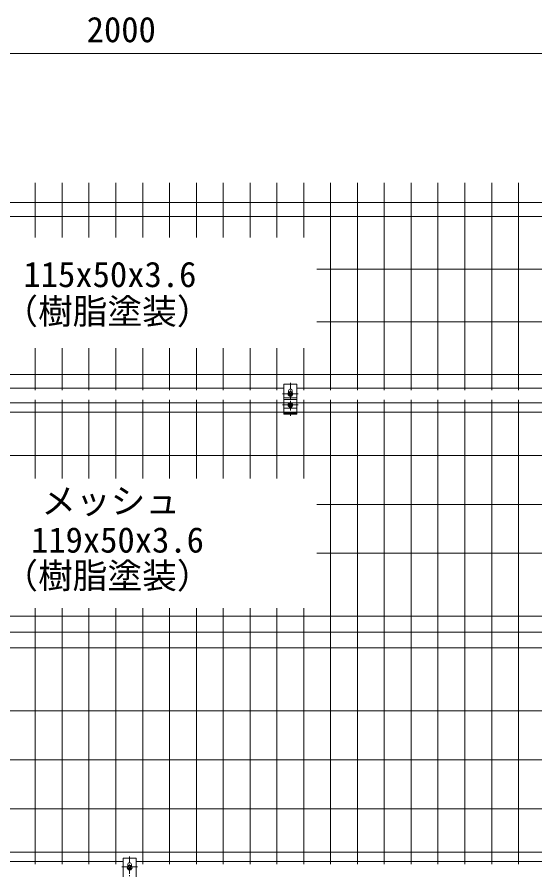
# Model space of a CAD drawing. Units: millimetres, scale not verified. Extents: x -4200 to 4200, y -2970 to 2970.
# Drawn here: x -2398 to -1418, y -698 to 913 of the extents above; entities that cross this region are included whole.
import ezdxf
from ezdxf.enums import TextEntityAlignment as Align

# ---------------------------------------------------------------- set-up
doc = ezdxf.new("R2010")
doc.units = ezdxf.units.MM
doc.header["$LTSCALE"] = 10
doc.linetypes.add('USER1', pattern=[2, 1.25, -0.25, 0.25, -0.25])
for name, color, linetype, lineweight in [('0-0_D-STR-DIM', 7, 'Continuous', 13), ('0-5_D-BMK', 2, 'USER1', 13), ('0-8_D-STR-TXT', 7, 'Continuous', 13), ('0-9_D-STR3', 3, 'Continuous', 13), ('0-E_D-STR5', 7, 'Continuous', 9)]:
    doc.layers.add(name, color=color, linetype=linetype, lineweight=lineweight)
doc.styles.add('ＭＳ ゴシック', font='')
doc.styles.get('ＭＳ ゴシック').set_extended_font_data('MS Gothic')

msp = doc.modelspace()

# ---------------------------------------------------------------- linework, layer by layer
at = {"layer": '0-0_D-STR-DIM'}
msp.add_line((-3160.94, 844.72), (-1240.94, 844.72), dxfattribs=at)
at = {"layer": '0-5_D-BMK'}
for p, q in [((-1880.96, 222.45), (-1880.96, 159.75)), ((-1866.29, 201.28), (-1895.63, 201.28)), ((-1866.29, 180.42), (-1895.63, 180.42)), ((-2184.93, -672.82), (-2184.93, -735.53)), ((-2170.26, -692.17), (-2199.6, -692.17))]:
    msp.add_line(p, q, dxfattribs=at)
at = {"layer": '0-9_D-STR3'}
for p, q in [((-1893.46, 219.58), (-1893.46, 163.16)), ((-1868.46, 219.58), (-1893.46, 219.58)), ((-1868.46, 219.58), (-1868.46, 163.16)), ((-1870.46, 193.94), (-1891.46, 193.94)), ((-1883.42, 205.54), (-1885.88, 201.28)), ((-1883.42, 197.02), (-1885.88, 201.28)), ((-1884.46, 207.39), (-1884.46, 203.74)), ((-1883.69, 203.33), (-1882.33, 201.97)), ((-1883.69, 199.24), (-1882.33, 200.6)), ((-1878.5, 205.54), (-1883.42, 205.54)), ((-1878.5, 197.02), (-1883.42, 197.02)), ((-1883.01, 204.01), (-1881.64, 202.65)), ((-1883.01, 198.55), (-1881.64, 199.92)), ((-1878.91, 204.01), (-1880.28, 202.65)), ((-1878.91, 198.55), (-1880.28, 199.92)), ((-1878.23, 203.33), (-1879.6, 201.97)), ((-1878.23, 199.24), (-1879.6, 200.6)), ((-1878.5, 205.54), (-1876.04, 201.28)), ((-1878.5, 197.02), (-1876.04, 201.28)), ((-1877.46, 207.39), (-1877.46, 203.74)), ((-1868.46, 190.86), (-1893.52, 190.86)), ((-1893.46, 184.43), (-1883.57, 184.43)), ((-1883.42, 184.68), (-1885.88, 180.42)), ((-1883.42, 176.16), (-1885.88, 180.42)), ((-1883.69, 182.47), (-1882.33, 181.1)), ((-1883.69, 178.37), (-1882.33, 179.74)), ((-1878.5, 184.68), (-1883.42, 184.68)), ((-1883.01, 183.15), (-1881.64, 181.78)), ((-1883.01, 177.69), (-1881.64, 179.05)), ((-1880.96, 171.51), (-1880.96, 188.02)), ((-1878.91, 183.15), (-1880.28, 181.78)), ((-1878.91, 177.69), (-1880.28, 179.05)), ((-1878.23, 182.47), (-1879.6, 181.1)), ((-1878.23, 178.37), (-1879.6, 179.74)), ((-1878.5, 184.68), (-1876.04, 180.42)), ((-1878.5, 176.16), (-1876.04, 180.42)), ((-1878.36, 184.43), (-1868.46, 184.43)), ((-1868.5, 167.13), (-1893.5, 167.13)), ((-1893.46, 174.48), (-1868.46, 174.48)), ((-1868.46, 165.19), (-1893.46, 165.19)), ((-1868.46, 163.16), (-1893.46, 163.16)), ((-1878.5, 176.16), (-1883.42, 176.16)), ((-2197.43, -675.69), (-2197.43, -732.12)), ((-2172.43, -675.69), (-2197.43, -675.69)), ((-2172.43, -675.69), (-2172.43, -732.12)), ((-2187.39, -689.73), (-2189.85, -693.99)), ((-2188.43, -687.88), (-2188.43, -691.53)), ((-2187.66, -691.94), (-2186.3, -693.31)), ((-2182.47, -689.73), (-2187.39, -689.73)), ((-2186.98, -691.26), (-2185.61, -692.63)), ((-2182.88, -691.26), (-2184.25, -692.63)), ((-2182.2, -691.94), (-2183.57, -693.31)), ((-2182.47, -689.73), (-2180.01, -693.99)), ((-2181.43, -687.88), (-2181.43, -691.53)), ((-2187.39, -698.25), (-2189.85, -693.99)), ((-2187.66, -696.04), (-2186.3, -694.67)), ((-2182.47, -698.25), (-2187.39, -698.25)), ((-2186.98, -696.72), (-2185.61, -695.36)), ((-2182.88, -696.72), (-2184.25, -695.36)), ((-2182.2, -696.04), (-2183.57, -694.67)), ((-2182.47, -698.25), (-2180.01, -693.99))]:
    msp.add_line(p, q, dxfattribs=at)
for centre in [(-1880.96, 201.28), (-1880.96, 180.42), (-2184.93, -693.99)]:
    msp.add_circle(centre, 4.26, dxfattribs=at)
for centre, radius, start, end in [((-1880.96, 207.39), 3.5, 0, 180), ((-1868.48, 211.4), 0.02, 270, 0), ((-1891.46, 195.94), 2, 180, 270), ((-1883.35, 203.67), 0.483, 44.99953, 224.99952), ((-1883.35, 198.9), 0.483, 135, 314.99998), ((-1880.96, 200.08), 3.62, 237.53826, 302.46174), ((-1883.01, 201.28), 0.965, 314.99999, 45), ((-1880.96, 203.33), 0.965, 225.00001, 314.99999), ((-1880.96, 199.24), 0.965, 45, 135), ((-1878.91, 201.28), 0.965, 135, 225.00001), ((-1878.57, 203.67), 0.483, 315, 135), ((-1878.57, 198.9), 0.483, 225.00001, 44.99999), ((-1870.46, 195.94), 2, 270, 0), ((-1883.35, 182.81), 0.483, 44.99953, 224.99952), ((-1883.35, 178.03), 0.483, 135, 314.99998), ((-1880.96, 181.62), 3.62, 57.53826, 122.46174), ((-1883.01, 180.42), 0.965, 314.99999, 45), ((-1880.96, 182.47), 0.965, 225.00001, 314.99999), ((-1880.96, 178.37), 0.965, 45, 135), ((-1878.91, 180.42), 0.965, 135, 225.00001), ((-1878.57, 182.81), 0.483, 315, 135), ((-1878.57, 178.03), 0.483, 225.00001, 44.99999), ((-1880.96, 179.21), 3.62, 237.53826, 302.46174), ((-2184.93, -687.88), 3.5, 0, 180), ((-2187.32, -691.6), 0.483, 44.99953, 224.99952), ((-2184.93, -691.94), 0.965, 225.00001, 314.99999), ((-2182.54, -691.6), 0.483, 315, 135), ((-2172.45, -683.87), 0.02, 270, 0), ((-2187.32, -696.38), 0.483, 135, 314.99998), ((-2186.98, -693.99), 0.965, 314.99999, 45), ((-2184.93, -696.04), 0.965, 45, 135), ((-2182.88, -693.99), 0.965, 135, 225.00001), ((-2182.54, -696.38), 0.483, 225.00001, 44.99999)]:
    msp.add_arc(centre, radius, start, end, dxfattribs=at)
at = {"layer": '0-E_D-STR5'}
for p, q in [((-2363.37, 497.14), (-2363.37, 600.15)), ((-2312.6, 497.14), (-2312.6, 600.15)), ((-2261.83, 497.14), (-2261.83, 600.15)), ((-2211.06, 497.14), (-2211.06, 600.15)), ((-2160.29, 497.14), (-2160.29, 600.15)), ((-2109.52, 497.14), (-2109.52, 600.15)), ((-2058.75, 497.14), (-2058.75, 600.15)), ((-2007.98, 497.14), (-2007.98, 600.15)), ((-1957.21, 497.14), (-1957.21, 600.15)), ((-1906.45, 497.14), (-1906.45, 600.15)), ((-1855.68, 497.14), (-1855.68, 600.15)), ((-1804.91, 208.64), (-1804.91, 600.15)), ((-1754.14, 208.64), (-1754.14, 600.15)), ((-1703.37, 208.64), (-1703.37, 600.15)), ((-1652.6, 208.64), (-1652.6, 600.15)), ((-1601.83, 208.64), (-1601.83, 600.15)), ((-1551.06, 208.64), (-1551.06, 600.15)), ((-1500.29, 208.64), (-1500.29, 600.15)), ((-1449.47, 208.64), (-1449.47, 600.15)), ((-1357.9, 562.81), (-3198.34, 562.81)), ((-1340.88, 536.83), (-3334.9, 536.83)), ((-1340.88, 437.23), (-1831.13, 437.23)), ((-1340.88, 337.64), (-1831.13, 337.64)), ((-2363.37, 208.64), (-2363.37, 287.63)), ((-2312.6, 208.64), (-2312.6, 287.63)), ((-2261.83, 208.64), (-2261.83, 287.63)), ((-2211.06, 208.64), (-2211.06, 287.63)), ((-2160.29, 208.64), (-2160.29, 287.63)), ((-2109.52, 208.64), (-2109.52, 287.63)), ((-2058.75, 208.64), (-2058.75, 287.63)), ((-2007.98, 208.64), (-2007.98, 287.63)), ((-1957.21, 208.64), (-1957.21, 287.63)), ((-1906.45, 208.64), (-1906.45, 287.63)), ((-1855.68, 208.64), (-1855.68, 287.63)), ((-1357.9, 238.05), (-3198.34, 238.05)), ((-1893.46, 212.07), (-2528.46, 212.07)), ((-1340.88, 212.07), (-1868.46, 212.07)), ((-1893.46, 184.53), (-2528.46, 184.53)), ((-2363.37, 41.61), (-2363.37, 189.93)), ((-2312.6, 41.61), (-2312.6, 189.93)), ((-2261.83, 41.61), (-2261.83, 189.93)), ((-2211.06, 41.61), (-2211.06, 189.93)), ((-2160.29, 41.61), (-2160.29, 189.93)), ((-2109.52, 41.61), (-2109.52, 189.93)), ((-2058.75, 41.61), (-2058.75, 189.93)), ((-2007.98, 41.61), (-2007.98, 189.93)), ((-1957.21, 41.61), (-1957.21, 189.93)), ((-1906.45, 41.61), (-1906.45, 189.93)), ((-1378.38, 184.53), (-1868.46, 184.53)), ((-1855.68, 41.61), (-1855.68, 189.93)), ((-1804.91, -687.57), (-1804.91, 189.93)), ((-1754.14, -687.57), (-1754.14, 189.93)), ((-1703.37, -687.57), (-1703.37, 189.93)), ((-1652.6, -687.57), (-1652.6, 189.93)), ((-1601.83, -687.57), (-1601.83, 189.93)), ((-1551.06, -687.57), (-1551.06, 189.93)), ((-1500.29, -687.57), (-1500.29, 189.93)), ((-1449.47, -687.57), (-1449.47, 189.93)), ((-1893.46, 166.91), (-2528.46, 166.91)), ((-1378.38, 166.91), (-1868.46, 166.91)), ((-1357.9, 84.93), (-3198.34, 84.93)), ((-1340.88, -7.44), (-1831.13, -7.44)), ((-1340.88, -99.82), (-1831.13, -99.82)), ((-2363.37, -687.57), (-2363.37, -203.37)), ((-2312.6, -687.57), (-2312.6, -203.37)), ((-2261.83, -687.57), (-2261.83, -203.37)), ((-2211.06, -687.57), (-2211.06, -203.37)), ((-2160.29, -687.57), (-2160.29, -203.37)), ((-2109.52, -687.57), (-2109.52, -203.37)), ((-2058.75, -687.57), (-2058.75, -203.37)), ((-2007.98, -687.57), (-2007.98, -203.37)), ((-1957.21, -687.57), (-1957.21, -203.37)), ((-1906.45, -687.57), (-1906.45, -203.37)), ((-1855.68, -687.57), (-1855.68, -203.37)), ((-1340.88, -218.82), (-3334.9, -218.82)), ((-1357.87, -248.82), (-3198.34, -248.82)), ((-1340.88, -278.82), (-3334.9, -278.82)), ((-1340.88, -397.82), (-3334.9, -397.82)), ((-1340.88, -490.19), (-3334.9, -490.19)), ((-1357.9, -582.57), (-3198.34, -582.57)), ((-1340.88, -664.54), (-3334.9, -664.54)), ((-2197.43, -682.17), (-3334.9, -682.17)), ((-1340.88, -682.17), (-2172.43, -682.17))]:
    msp.add_line(p, q, dxfattribs=at)

# ---------------------------------------------------------------- texts
at = {"layer": '0-0_D-STR-DIM', "style": 'ＭＳ ゴシック'}
msp.add_text('2000', height=48.09, dxfattribs=at).set_placement((-2266.19, 851.47), align=Align.BOTTOM_LEFT)
at = {"layer": '0-8_D-STR-TXT', "style": 'ＭＳ ゴシック'}
for s, p in [('115x50x3.6', (-2385.78, 388.7)), ('（樹脂塗装）', (-2423.7, 318.95)), ('メッシュ', (-2351.98, -39.44)), ('119x50x3.6', (-2371.53, -113.04)), ('（樹脂塗装）', (-2423.7, -180.63))]:
    msp.add_text(s, height=48.09, dxfattribs=at).set_placement(p, align=Align.BOTTOM_LEFT)

doc.saveas('drawing.dxf')
